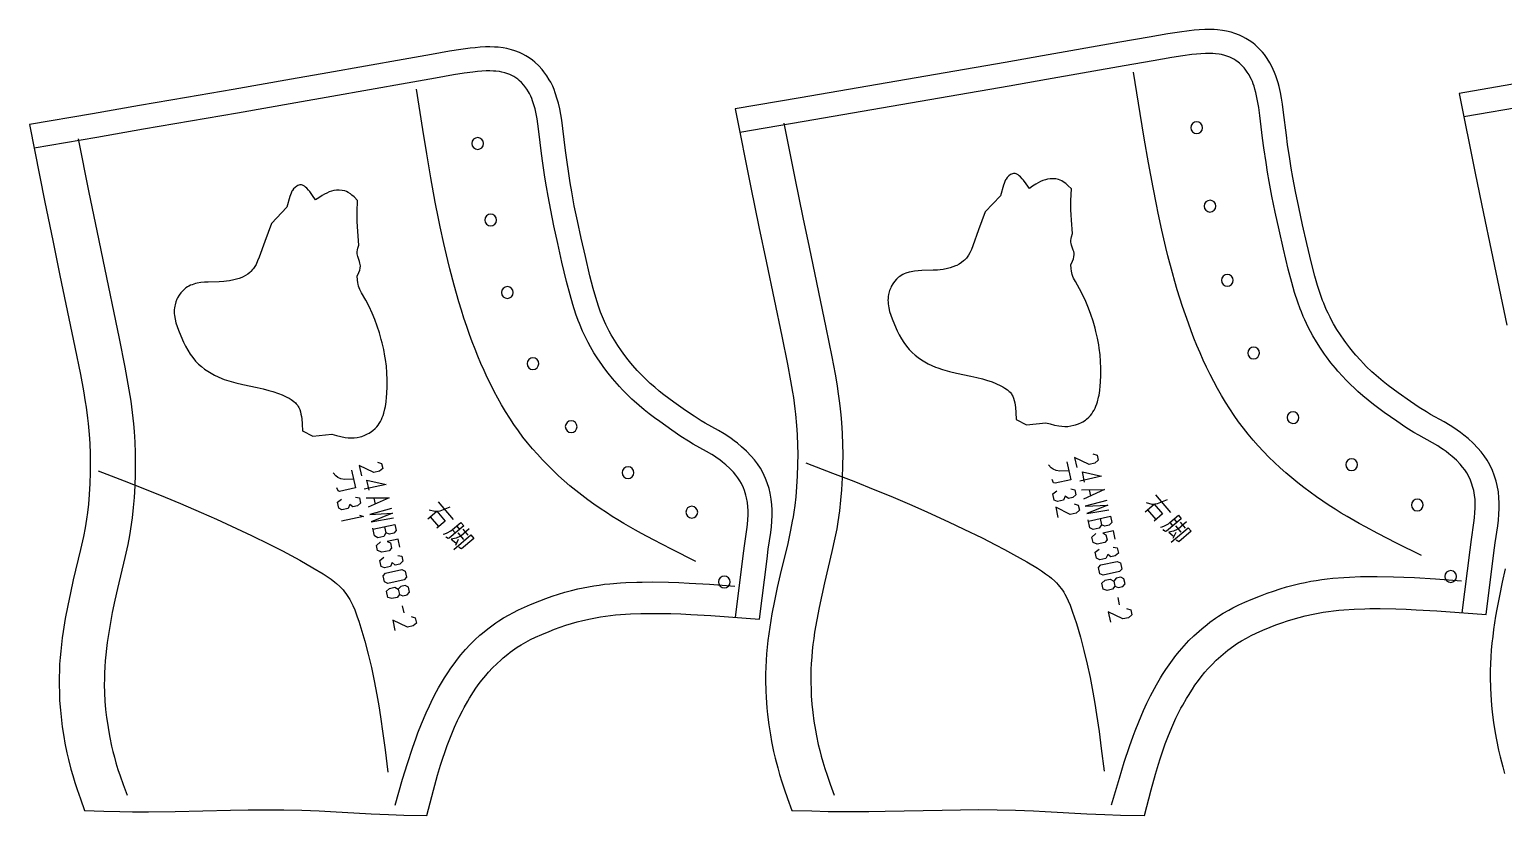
# Model space of a CAD drawing. Extents: x 870 to 2252, y -335 to 1751.
# Drawn here: x 923 to 1235.9, y 378.3 to 545.3 of the extents above; entities that cross this region are included whole.
import ezdxf

# ---------------------------------------------------------------- set-up
doc = ezdxf.new("R2010")
doc.units = 0

msp = doc.modelspace()

# ---------------------------------------------------------------- linework, layer by layer
for points in [[(1072.795166, 528.373291), (1076.152588, 511.670807), (1077.852295, 503.31955), (1079.427612, 495.718414), (1082.696045, 480.145142), (1083.917236, 474.145538), (1084.574951, 470.611603), (1084.968506, 468.249664), (1085.148071, 467.066681), (1085.466675, 464.696167), (1085.603271, 463.50827), (1085.825073, 461.12738), (1085.950562, 459.187103), (1086.036987, 456.919312), (1086.062744, 455.10434), (1086.041626, 452.771057), (1085.960938, 450.438812), (1085.822144, 448.109131), (1085.643677, 445.976196), (1085.444946, 444.17218), (1085.242554, 442.704651), (1085.091431, 441.753632), (1084.92627, 440.805023), (1084.560181, 438.913818), (1083.941284, 436.088074), (1082.362183, 429.505371), (1081.722412, 426.716827), (1081.129028, 423.917633), (1080.594849, 421.108704), (1080.132446, 418.290802), (1079.932251, 416.878784), (1079.754761, 415.464844), (1079.601563, 414.049042), (1079.474243, 412.631622), (1079.374512, 411.212494), (1079.303833, 409.792053), (1079.263916, 408.369995), (1079.255859, 406.927856), (1079.303955, 404.76358), (1079.374878, 403.321136), (1079.536987, 401.159576), (1079.68103, 399.721008), (1079.948853, 397.568542), (1080.276489, 395.425232), (1080.528687, 394.002289), (1080.959473, 391.878937), (1081.282104, 390.471741), (1081.821289, 388.375488), (1082.21814, 386.988831), (1082.696899, 385.449066), (1083.206299, 383.918793), (1083.919922, 381.889069), (1084.841797, 379.361328), (1089.033936, 379.23822), (1092.527344, 379.156158), (1095.322144, 379.115967), (1098.821655, 379.10675), (1101.154541, 379.122833), (1104.654419, 379.172577), (1116.718628, 379.438324), (1120.615601, 379.504761), (1124.511963, 379.536346), (1128.407349, 379.518311), (1132.301025, 379.435455), (1136.090088, 379.285431), (1138.615356, 379.157227), (1147.453125, 378.661713), (1151.24231, 378.489044), (1154.614746, 378.381866), (1159.675171, 378.271942), (1161.091797, 383.761292), (1162.001465, 387.036011), (1162.651855, 389.2052), (1162.993774, 390.284576), (1163.716553, 392.430939), (1164.099731, 393.497284), (1164.787842, 395.295807), (1165.706787, 397.488678), (1166.365723, 398.930725), (1166.709595, 399.644806), (1167.427734, 401.057068), (1167.802368, 401.754608), (1168.584106, 403.130768), (1168.991577, 403.808594), (1169.840942, 405.142181), (1170.379272, 405.935699), (1171.12561, 406.973785), (1171.707886, 407.736084), (1172.515991, 408.729279), (1173.145142, 409.453339), (1174.015869, 410.390533), (1174.922974, 411.294067), (1175.865479, 412.161011), (1176.349609, 412.579712), (1177.342651, 413.386047), (1177.851563, 413.772888), (1178.892822, 414.512024), (1179.424927, 414.863647), (1180.297363, 415.403168), (1181.310913, 415.977844), (1182.344604, 416.516052), (1183.395264, 417.022675), (1184.81665, 417.658081), (1186.373413, 418.304565), (1187.581665, 418.77417), (1188.799194, 419.217712), (1190.025635, 419.633423), (1191.260864, 420.01947), (1192.504395, 420.374146), (1193.756104, 420.695526), (1195.459839, 421.073975), (1196.540161, 421.279938), (1197.625, 421.462189), (1198.713989, 421.621735), (1199.806641, 421.759949), (1200.90271, 421.877838), (1202.001587, 421.976746), (1204.206055, 422.121826), (1206.416626, 422.204834), (1207.523071, 422.225952), (1209.735962, 422.233337), (1213.022827, 422.174561), (1215.200317, 422.098511), (1217.37439, 421.998169), (1221.715088, 421.742065), (1232.229004, 421.008392), (1233.867554, 434.085266), (1234.150391, 436.19162), (1234.670776, 439.816986), (1234.813721, 441.037292), (1234.921875, 442.293396), (1234.977539, 443.471863), (1234.978271, 444.722839), (1234.924072, 445.798981), (1234.790039, 447.047577), (1234.557373, 448.359161), (1234.324951, 449.320587), (1233.92749, 450.597809), (1233.558716, 451.550293), (1232.969604, 452.797485), (1232.428833, 453.741791), (1231.817383, 454.660339), (1231.16333, 455.518982), (1230.461914, 456.338074), (1229.428345, 457.402618), (1228.358032, 458.374451), (1227.463257, 459.113647), (1226.761719, 459.655975), (1226.050659, 460.173462), (1225.321045, 460.671234), (1224.589478, 461.137604), (1223.306885, 461.889526), (1220.413818, 463.480103), (1219.527466, 464.003784), (1217.985962, 464.983032), (1216.114014, 466.251678), (1213.532715, 468.070587), (1212.452026, 468.861603), (1211.387817, 469.667084), (1210.354736, 470.481201), (1209.355713, 471.306641), (1208.377319, 472.159821), (1207.945435, 472.553497), (1206.761963, 473.693909), (1206.136108, 474.333832), (1205.514771, 474.996155), (1204.572632, 476.051941), (1204.14978, 476.547913), (1203.267822, 477.632538), (1202.422119, 478.742523), (1202.0448, 479.26358), (1201.259888, 480.406525), (1200.528931, 481.552887), (1199.834106, 482.7323), (1199.398071, 483.52655), (1199.073853, 484.14978), (1198.64502, 485.023041), (1198.348633, 485.664368), (1198.064453, 486.313782), (1197.724243, 487.141205), (1197.500977, 487.717834), (1197.055054, 488.956268), (1196.433594, 490.88736), (1195.86792, 492.862061), (1195.157715, 495.601837), (1194.146973, 499.784546), (1193.229858, 503.78064), (1192.413696, 507.526123), (1191.73877, 510.855255), (1191.181885, 513.844055), (1190.838135, 515.830566), (1190.515381, 517.820374), (1190.066895, 520.836365), (1189.797974, 522.829224), (1189.214355, 527.66095), (1188.974487, 529.414612), (1188.773804, 530.644104), (1188.533447, 531.890564), (1188.245972, 533.139832), (1188.027588, 533.95929), (1187.791138, 534.748718), (1187.56311, 535.423096), (1187.302612, 536.107666), (1187.012329, 536.782593), (1186.578003, 537.662292), (1186.280029, 538.198914), (1185.734131, 539.0755), (1185.121094, 539.921814), (1184.710205, 540.427673), (1183.980835, 541.225891), (1183.17688, 541.97168), (1182.646484, 542.402893), (1181.891479, 542.942627), (1181.212402, 543.360718), (1180.537842, 543.723083), (1179.82312, 544.056763), (1178.847046, 544.434387), (1178.086792, 544.673523), (1177.089233, 544.9198), (1176.269165, 545.068542), (1175.210815, 545.19574), (1174.44751, 545.247375), (1173.44751, 545.271179), (1172.471313, 545.253601), (1171.31189, 545.193298), (1170.223389, 545.106384), (1169.138062, 544.994324), (1167.095703, 544.72583), (1164.626343, 544.333435), (1160.66687, 543.654175), (1154.465332, 542.555115), (1137.996094, 539.63916), (1130.107666, 538.257385), (1117.357178, 536.039185), (1107.110229, 534.267273), (1096.860962, 532.502014), (1086.609741, 530.741516), (1072.795166, 528.373291)], [(923, 525.048279), (926.282349, 508.612946), (927.932251, 500.452972), (929.461487, 493.025879), (932.634277, 477.809418), (933.819824, 471.946899), (934.458313, 468.493805), (934.840271, 466.185974), (935.014526, 465.03006), (935.323914, 462.713928), (935.45636, 461.553375), (935.671631, 459.227264), (935.793396, 457.33136), (935.877136, 455.115601), (935.902161, 453.342224), (935.881592, 451.062347), (935.803284, 448.783539), (935.668396, 446.507141), (935.494995, 444.423065), (935.302002, 442.66037), (935.105469, 441.226563), (934.958679, 440.297363), (934.79834, 439.370544), (934.44281, 437.522736), (933.841675, 434.761566), (932.308411, 428.329315), (931.687012, 425.604279), (931.110779, 422.868988), (930.59198, 420.124207), (930.143127, 417.37085), (929.948547, 415.99115), (929.776245, 414.609589), (929.627502, 413.226349), (929.503906, 411.841522), (929.406921, 410.454987), (929.338318, 409.06723), (929.299438, 407.677856), (929.291626, 406.268738), (929.338257, 404.154144), (929.406982, 402.744751), (929.564331, 400.63269), (929.704224, 399.227112), (929.96405, 397.12381), (930.281982, 395.029907), (930.526855, 393.639771), (930.944885, 391.565063), (931.25824, 390.190063), (931.781677, 388.141602), (932.166992, 386.786438), (932.631775, 385.282104), (933.126282, 383.786957), (933.819092, 381.803711), (934.714111, 379.33374), (938.784302, 379.213593), (942.176086, 379.133545), (944.889648, 379.09436), (948.287292, 379.085449), (953.950439, 379.149994), (965.663879, 379.410065), (969.447449, 379.475159), (973.23053, 379.506134), (977.012634, 379.488617), (980.79303, 379.407837), (984.471863, 379.261383), (986.923645, 379.1362), (995.504333, 378.652344), (999.183411, 378.483734), (1002.457703, 378.379181), (1007.370911, 378.271942), (1008.746216, 383.634888), (1009.629517, 386.834442), (1010.261169, 388.953979), (1010.593079, 390.008698), (1011.295044, 392.106201), (1011.667297, 393.148438), (1012.335266, 394.905762), (1013.227295, 397.047699), (1013.866882, 398.456512), (1014.200745, 399.154175), (1014.898132, 400.534119), (1015.261902, 401.21582), (1016.021057, 402.560852), (1016.41687, 403.223419), (1017.242004, 404.527191), (1017.764526, 405.302246), (1018.489014, 406.316467), (1019.054443, 407.061401), (1019.839294, 408.032104), (1020.44989, 408.739288), (1021.294678, 409.65448), (1022.175049, 410.537018), (1023.089905, 411.384094), (1023.559875, 411.793274), (1024.524292, 412.581421), (1025.018433, 412.959534), (1026.030029, 413.68222), (1026.547119, 414.026093), (1027.394531, 414.553436), (1028.378418, 415.114807), (1029.381958, 415.640656), (1030.4021, 416.135803), (1031.782471, 416.756897), (1033.293701, 417.38858), (1034.466675, 417.847382), (1035.648682, 418.280853), (1036.839478, 418.687103), (1038.038818, 419.064362), (1039.246338, 419.411011), (1040.462036, 419.725159), (1042.116211, 420.09491), (1043.164795, 420.296112), (1044.217896, 420.474182), (1045.275146, 420.630157), (1046.33606, 420.765137), (1047.400146, 420.880432), (1048.467163, 420.977112), (1050.607544, 421.119019), (1052.754028, 421.200226), (1053.828369, 421.220917), (1055.977295, 421.228302), (1059.168701, 421.171021), (1061.282837, 421.096832), (1063.393677, 420.998871), (1067.608154, 420.748779), (1077.963745, 420.021759), (1079.555176, 432.798401), (1079.829712, 434.855743), (1080.335083, 438.398926), (1080.474243, 439.593628), (1080.579712, 440.823944), (1080.633911, 441.979095), (1080.634644, 443.205353), (1080.581909, 444.26123), (1080.451172, 445.486237), (1080.224609, 446.772675), (1079.997925, 447.71756), (1079.610229, 448.97168), (1079.249634, 449.90921), (1078.673828, 451.135773), (1078.144775, 452.065002), (1077.547607, 452.967926), (1076.908691, 453.811859), (1076.223267, 454.617554), (1075.214111, 455.66394), (1074.169067, 456.619202), (1073.29541, 457.345734), (1072.610718, 457.878387), (1071.916626, 458.38678), (1071.204224, 458.875763), (1070.489624, 459.334198), (1069.240112, 460.07132), (1066.431519, 461.625336), (1065.574951, 462.134644), (1064.082153, 463.088898), (1062.267944, 464.326202), (1059.763672, 466.102203), (1058.716187, 466.873901), (1057.684937, 467.659393), (1056.684326, 468.452881), (1055.717285, 469.256927), (1054.770142, 470.088104), (1054.353516, 470.470184), (1053.207275, 471.581818), (1052.602051, 472.20459), (1052.001099, 472.849396), (1051.087769, 473.879333), (1050.678833, 474.362061), (1049.824463, 475.419647), (1049.005493, 476.501587), (1048.640747, 477.008453), (1047.880737, 478.122162), (1047.173462, 479.238617), (1046.501099, 480.387299), (1046.079224, 481.160492), (1045.765625, 481.767456), (1045.350342, 482.618591), (1045.076538, 483.214691), (1044.449707, 484.706055), (1044.24292, 485.243805), (1043.810913, 486.451538), (1043.208496, 488.335449), (1042.660156, 490.262085), (1041.971436, 492.936829), (1040.990479, 497.022461), (1040.100342, 500.926056), (1039.308228, 504.584595), (1038.65332, 507.836212), (1038.112915, 510.755463), (1037.779541, 512.695496), (1037.466431, 514.638672), (1037.03125, 517.584351), (1036.770264, 519.530273), (1036.203979, 524.250916), (1035.970947, 525.966187), (1035.775879, 527.169983), (1035.541992, 528.390808), (1035.261963, 529.614685), (1035.039063, 530.456482), (1034.613892, 531.808167), (1034.342163, 532.526611), (1034.05896, 533.189819), (1033.63562, 534.053162), (1033.344238, 534.581726), (1032.811279, 535.443726), (1032.212036, 536.276917), (1031.808472, 536.777222), (1031.093628, 537.564636), (1030.304932, 538.300781), (1029.782104, 538.728455), (1029.040649, 539.261597), (1028.373535, 539.674805), (1027.711182, 540.032898), (1027.008789, 540.362854), (1026.050781, 540.736145), (1025.30188, 540.973206), (1024.322144, 541.216797), (1023.515076, 541.364136), (1022.477417, 541.489685), (1021.727417, 541.540649), (1020.748657, 541.564026), (1019.794067, 541.546631), (1018.662842, 541.487427), (1017.601318, 541.402039), (1016.542847, 541.292053), (1014.555115, 541.028992), (1012.154297, 540.644958), (1008.308411, 539.980896), (1002.286682, 538.906677), (986.29657, 536.056946), (978.637817, 534.706604), (966.25824, 532.538757), (956.309509, 530.807068), (946.358276, 529.08197), (936.405212, 527.361389), (923, 525.048279)], [(1227.133667, 421.364044), (1228.809937, 434.741699), (1229.098877, 436.893311), (1229.613037, 440.476044), (1229.739258, 441.553009), (1229.832275, 442.632721), (1229.877686, 443.59375), (1229.878296, 444.596039), (1229.837891, 445.398041), (1229.737915, 446.328888), (1229.563232, 447.31366), (1229.406372, 447.962524), (1229.109253, 448.91745), (1228.869019, 449.537811), (1228.444092, 450.437439), (1228.088379, 451.058502), (1227.661865, 451.699127), (1227.194702, 452.312439), (1226.691772, 452.89978), (1225.881104, 453.734802), (1225.017822, 454.518585), (1224.278687, 455.129333), (1223.700928, 455.575836), (1223.112549, 456.00412), (1222.512451, 456.413513), (1221.927979, 456.786041), (1220.788208, 457.454254), (1217.887573, 459.049042), (1216.862427, 459.654785), (1215.1875, 460.71875), (1213.214233, 462.055939), (1210.557495, 463.928162), (1209.406738, 464.770447), (1208.270386, 465.630585), (1207.151978, 466.511932), (1206.054932, 467.418274), (1204.983032, 468.352997), (1204.45752, 468.832031), (1203.168701, 470.073975), (1202.452881, 470.805878), (1201.751953, 471.55307), (1200.729004, 472.699402), (1200.230225, 473.284393), (1199.26001, 474.47757), (1198.327881, 475.70105), (1197.876953, 476.323792), (1197.006592, 477.591125), (1196.18042, 478.88678), (1195.400879, 480.210052), (1194.900024, 481.122162), (1194.521973, 481.848907), (1194.040894, 482.828949), (1193.697388, 483.571838), (1193.369263, 484.321472), (1192.987183, 485.25061), (1192.723022, 485.933197), (1192.227051, 487.310822), (1191.553467, 489.403534), (1190.947266, 491.519806), (1190.210327, 494.362885), (1189.182739, 498.615143), (1188.252686, 502.667328), (1187.422729, 506.476501), (1186.732422, 509.88147), (1186.162109, 512.942322), (1185.80835, 514.987488), (1185.47583, 517.036926), (1185.017456, 520.120117), (1184.739014, 522.182251), (1184.156006, 527.009521), (1183.93042, 528.658203), (1183.752197, 529.750549), (1183.542969, 530.835388), (1183.29541, 531.910828), (1183.119629, 532.570679), (1182.931274, 533.199768), (1182.762573, 533.698425), (1182.574585, 534.192261), (1182.380005, 534.644958), (1182.059448, 535.294067), (1181.883301, 535.61145), (1181.499146, 536.22821), (1181.073486, 536.815918), (1180.845215, 537.097046), (1180.358032, 537.630127), (1179.830566, 538.119446), (1179.55188, 538.345947), (1179.068359, 538.69165), (1178.666504, 538.939026), (1178.250488, 539.162598), (1177.822144, 539.36261), (1177.160278, 539.618591), (1176.709106, 539.760498), (1176.021851, 539.930176), (1175.509155, 540.023254), (1174.734253, 540.116333), (1174.214722, 540.151489), (1173.432739, 540.170044), (1172.64978, 540.155945), (1171.647339, 540.103821), (1170.688354, 540.027283), (1169.732422, 539.928528), (1167.828369, 539.678284), (1165.457764, 539.301575), (1161.542969, 538.630005), (1155.354858, 537.533325), (1138.880737, 534.616455), (1130.984741, 533.233337), (1118.22876, 531.014221), (1107.977661, 529.241577), (1097.725342, 527.47583), (1087.472168, 525.714966), (1073.800659, 523.371277)], [(1072.868896, 420.379547), (1074.496948, 433.450928), (1074.777588, 435.553223), (1075.276978, 439.054047), (1075.399536, 440.106354), (1075.489868, 441.161285), (1075.533936, 442.10025), (1075.534546, 443.079559), (1075.495361, 443.86319), (1075.398438, 444.772644), (1075.229004, 445.734436), (1075.076904, 446.368317), (1074.788574, 447.301208), (1074.555298, 447.907532), (1074.142456, 448.786987), (1073.797119, 449.393585), (1073.383423, 450.018982), (1072.930054, 450.61792), (1072.441895, 451.191742), (1071.654785, 452.007935), (1070.816284, 452.774323), (1070.098267, 453.37146), (1069.537598, 453.807678), (1068.966187, 454.226135), (1068.383545, 454.626099), (1067.81604, 454.990112), (1066.709473, 455.642914), (1063.893066, 457.201202), (1062.897461, 457.793152), (1061.271362, 458.832733), (1059.355713, 460.139099), (1056.775757, 461.968811), (1055.658447, 462.792023), (1054.554932, 463.632446), (1053.469116, 464.49353), (1052.404297, 465.378906), (1051.364014, 466.291901), (1050.854004, 466.759674), (1049.602417, 467.973297), (1048.907593, 468.688385), (1048.227173, 469.418304), (1047.233398, 470.539093), (1046.749023, 471.110992), (1045.806763, 472.277191), (1044.901733, 473.472809), (1044.463867, 474.081329), (1043.619019, 475.319427), (1042.817261, 476.584991), (1042.060913, 477.877289), (1041.574829, 478.768127), (1041.207764, 479.478302), (1040.740723, 480.435883), (1040.407349, 481.161743), (1039.717896, 482.802063), (1039.461182, 483.469208), (1038.979614, 484.815521), (1038.325806, 486.860413), (1037.737305, 488.927948), (1037.022095, 491.705444), (1036.024536, 495.860199), (1035.121704, 499.81955), (1034.31604, 503.541473), (1033.645874, 506.8685), (1033.092163, 509.859375), (1032.748779, 511.857788), (1032.426025, 513.860291), (1031.981079, 516.872742), (1031.710815, 518.887634), (1031.145142, 523.603821), (1030.92627, 525.214661), (1030.753174, 526.282043), (1030.550171, 527.342102), (1030.309692, 528.393066), (1030.139038, 529.037903), (1029.792358, 530.139648), (1029.609863, 530.622314), (1029.421143, 531.06427), (1029.110474, 531.697937), (1028.939575, 532.007813), (1028.567139, 532.610229), (1028.154053, 533.184509), (1027.932373, 533.45929), (1027.459229, 533.980408), (1026.946655, 534.458923), (1026.675781, 534.680481), (1026.205933, 535.018372), (1025.81604, 535.259888), (1025.412109, 535.478149), (1024.996338, 535.673584), (1024.35376, 535.923889), (1023.915588, 536.062622), (1023.247864, 536.228638), (1022.750122, 536.319458), (1021.997803, 536.410522), (1021.493469, 536.444763), (1020.734253, 536.462891), (1019.973877, 536.449036), (1019.000549, 536.398071), (1018.069336, 536.323242), (1017.141235, 536.226746), (1015.292542, 535.982117), (1012.990906, 535.613953), (1009.190125, 534.957703), (1003.182007, 533.885864), (987.186768, 531.035217), (979.520447, 529.683533), (967.135376, 527.514771), (957.182312, 525.782349), (947.22821, 524.056702), (937.273193, 522.335815), (923.999207, 520.045288)], [(1218.488525, 433.536621), (1213.155151, 436.160156), (1209.185059, 438.18335), (1206.563843, 439.5802), (1205.263428, 440.297424), (1202.686401, 441.776642), (1201.411377, 442.541443), (1200.146484, 443.325134), (1198.892334, 444.128845), (1197.523926, 445.039398), (1196.171021, 445.976349), (1194.835083, 446.939606), (1193.5177, 447.929352), (1192.220215, 448.945526), (1190.944214, 449.988281), (1189.691284, 451.057556), (1188.462524, 452.153442), (1187.259766, 453.27597), (1186.084229, 454.425262), (1184.9375, 455.601288), (1183.821167, 456.804199), (1182.736572, 458.033844), (1181.685425, 459.290619), (1180.668701, 460.574066), (1179.66394, 461.917114), (1178.696167, 463.286987), (1177.764404, 464.68222), (1176.867188, 466.101288), (1176.003906, 467.542633), (1175.173218, 469.004822), (1174.374146, 470.486359), (1173.605713, 471.985657), (1172.866577, 473.501282), (1172.156006, 475.031708), (1171.472656, 476.575409), (1170.815796, 478.131012), (1170.18396, 479.696777), (1169.576416, 481.271515), (1168.991821, 482.853271), (1168.367065, 484.62088), (1167.768555, 486.395264), (1167.194946, 488.176117), (1166.645264, 489.962982), (1166.11792, 491.755646), (1165.612183, 493.553711), (1164.660522, 497.164368), (1164.212158, 498.976349), (1163.364746, 502.611786), (1162.575195, 506.260193), (1162.199219, 508.088501), (1161.495728, 511.664154), (1160.52771, 516.909241), (1159.61853, 522.165222), (1158.752075, 527.428955), (1157.359375, 536.211609)], [(1064.475708, 432.273071), (1059.296387, 434.836975), (1055.441284, 436.814056), (1052.896362, 438.178864), (1051.633667, 438.879547), (1049.13208, 440.324585), (1047.894531, 441.071625), (1046.66687, 441.837097), (1045.449829, 442.622009), (1044.120117, 443.512543), (1042.805664, 444.428711), (1041.507935, 445.370605), (1040.228394, 446.338226), (1038.968262, 447.331665), (1037.729248, 448.350922), (1036.512573, 449.396057), (1035.319702, 450.466949), (1034.152222, 451.563782), (1033.01123, 452.686523), (1031.898438, 453.835144), (1030.815186, 455.009918), (1029.762817, 456.210541), (1028.74292, 457.437347), (1027.756714, 458.690002), (1026.780273, 460.003357), (1025.839844, 461.342773), (1024.934448, 462.706787), (1024.063232, 464.093872), (1023.224792, 465.502563), (1022.418274, 466.931519), (1021.642578, 468.379181), (1020.896606, 469.844055), (1020.179382, 471.324707), (1019.489807, 472.819763), (1018.826843, 474.327606), (1018.189514, 475.846985), (1017.576721, 477.376129), (1016.987305, 478.913971), (1016.420288, 480.458557), (1015.813782, 482.186188), (1015.232605, 483.92038), (1014.675781, 485.660736), (1014.142029, 487.406952), (1013.630127, 489.15863), (1013.139221, 490.915588), (1012.215271, 494.443451), (1011.780029, 496.213806), (1010.957458, 499.765564), (1010.191101, 503.329865), (1009.826233, 505.115967), (1009.14325, 508.609467), (1008.203552, 513.734497), (1007.320923, 518.870117), (1006.479919, 524.013245), (1005.128174, 532.594543)], [(1240.671265, 534.121582), (1226.447998, 531.698364)], [(1226.447998, 531.698364), (1229.880371, 514.728638), (1231.629761, 506.186127), (1233.251099, 498.410919), (1236.615234, 482.480957)], [(1241.528687, 529.094177), (1227.459595, 526.697266)], [(1083.143677, 525.360352), (1085.491821, 513.674438), (1087.189575, 505.333557), (1088.496338, 499.022797), (1092.07251, 481.980743), (1093.333984, 475.756561), (1094.018311, 472.063751), (1094.428589, 469.595612), (1094.616333, 468.359467), (1094.95105, 465.882538), (1095.095581, 464.641479), (1095.223145, 463.398773), (1095.362915, 461.767029), (1095.506226, 459.442108), (1095.588379, 457.113312), (1095.613892, 455.069702), (1095.588135, 452.536133), (1095.500854, 450.003662), (1095.353638, 447.47348), (1095.174805, 445.248962), (1094.93811, 443.026154), (1094.814575, 442.077026), (1094.516968, 440.145111), (1094.347534, 439.182831), (1093.974121, 437.26413), (1093.346802, 434.396545), (1091.753296, 427.714417), (1091.156006, 425.10495), (1090.599487, 422.486053), (1090.096802, 419.858429), (1089.661255, 417.222656), (1089.472778, 415.901917), (1089.30603, 414.579376), (1089.162598, 413.255188), (1089.044312, 411.929352), (1088.952759, 410.601929), (1088.889404, 409.273224), (1088.856079, 407.942871), (1088.852905, 406.74054), (1088.895264, 404.936188), (1088.954346, 403.733704), (1089.087891, 401.931641), (1089.273926, 400.133453), (1089.515015, 398.311554), (1089.818237, 396.438538), (1090.05127, 395.195618), (1090.44751, 393.341278), (1090.743164, 392.112762), (1091.064331, 390.891174), (1091.411011, 389.677063), (1091.852905, 388.252075), (1092.32373, 386.836151), (1092.983887, 384.958435), (1093.83728, 382.620148)], [(1172.015259, 524.381531), (1171.922729, 524.860413), (1171.654175, 525.267456), (1171.250244, 525.54071), (1170.772339, 525.638611), (1170.293457, 525.546204), (1169.886353, 525.277588), (1169.613159, 524.873596), (1169.515259, 524.395813), (1169.607666, 523.916931), (1169.876343, 523.509888), (1170.280273, 523.236572), (1170.758057, 523.138672), (1171.236938, 523.231079), (1171.644043, 523.499756), (1171.917358, 523.903687), (1172.015259, 524.381531)], [(933.342224, 522.034424), (935.62146, 510.616577), (937.269531, 502.46701), (938.538086, 496.300568), (942.010742, 479.644989), (943.236511, 473.557953), (943.90155, 469.945892), (944.300293, 467.531891), (944.482788, 466.322876), (944.808167, 463.90033), (944.948669, 462.686554), (945.072815, 461.471252), (945.208801, 459.874298), (945.348572, 457.593811), (945.428589, 455.30957), (945.45343, 453.307617), (945.428345, 450.827423), (945.343201, 448.348297), (945.19989, 445.87146), (945.025452, 443.689941), (944.794189, 441.508453), (944.673584, 440.576935), (944.384094, 438.688904), (944.219421, 437.748383), (943.856445, 435.873047), (943.247009, 433.070068), (941.699524, 426.5383), (941.120605, 423.992401), (940.581177, 421.437439), (940.093933, 418.873962), (939.671875, 416.302734), (939.489197, 415.014313), (939.327576, 413.724213), (939.18866, 412.432495), (939.074036, 411.139252), (938.985229, 409.844391), (938.923889, 408.54834), (938.891602, 407.250732), (938.888489, 406.081451), (938.929443, 404.326752), (939.02356, 402.572815), (939.169434, 400.82132), (939.365417, 399.07428), (939.527344, 397.883301), (939.82019, 396.059601), (940.045288, 394.849274), (940.428284, 393.043518), (940.714111, 391.847076), (941.024597, 390.657257), (941.359924, 389.47467), (941.787781, 388.085114), (942.243652, 386.704315), (942.882996, 384.873047), (943.709534, 382.592529)], [(1019.393555, 521.035583), (1019.301147, 521.514526), (1019.032532, 521.92157), (1018.628601, 522.194885), (1018.150757, 522.292786), (1017.671875, 522.200317), (1017.264832, 521.931641), (1016.991516, 521.52771), (1016.893677, 521.049927), (1016.986084, 520.570984), (1017.254639, 520.164001), (1017.65863, 519.890686), (1018.136475, 519.792786), (1018.615356, 519.885193), (1019.022461, 520.15387), (1019.295654, 520.557861), (1019.393555, 521.035583)], [(1132.434448, 462.404327), (1134.625732, 461.306946), (1138.710327, 461.729126), (1139.639771, 461.467285), (1140.571411, 461.232178), (1141.50769, 461.050629), (1142.135376, 460.972595), (1142.766846, 460.938324), (1143.402588, 460.955566), (1144.059937, 461.03363), (1144.713989, 461.172241), (1145.037231, 461.26358), (1145.671021, 461.488892), (1146.280518, 461.769104), (1146.573608, 461.929077), (1147.131348, 462.287445), (1147.393677, 462.485199), (1147.880371, 462.916504), (1148.198608, 463.258118), (1148.488037, 463.62207), (1148.75, 464.006622), (1148.986084, 464.410004), (1149.197754, 464.830383), (1149.386597, 465.266052), (1149.553955, 465.715271), (1149.701538, 466.176208), (1149.943115, 467.126282), (1150.040039, 467.611877), (1150.194092, 468.595367), (1150.304932, 469.583496), (1150.367065, 470.334686), (1150.437988, 471.82132), (1150.440552, 473.288727), (1150.37793, 474.738922), (1150.253052, 476.173889), (1150.069092, 477.595764), (1149.955933, 478.30249), (1149.689331, 479.708466), (1149.366089, 481.126678), (1149.182495, 481.842957), (1148.774536, 483.268005), (1148.31189, 484.681091), (1147.792969, 486.079956), (1147.216919, 487.462402), (1146.582642, 488.826263), (1145.888916, 490.169312), (1145.009277, 491.723083), (1144.636963, 492.44397), (1144.477295, 492.811401), (1144.342407, 493.185577), (1144.237671, 493.568024), (1144.174316, 493.904633), (1144.112549, 494.477753), (1144.078003, 495.294495), (1144.427124, 496.070679), (1144.596436, 496.535919), (1144.710205, 497.00058), (1144.747437, 497.464478), (1144.719971, 497.772766), (1144.652588, 498.080536), (1144.557129, 498.388245), (1144.172729, 499.469757), (1144.098145, 499.781525), (1144.062134, 500.067657), (1144.06604, 500.458862), (1144.119019, 500.852264), (1144.20752, 501.247131), (1144.398438, 501.907379), (1144.16626, 504.778229), (1144.103882, 505.855194), (1144.064941, 506.932831), (1144.054565, 507.838104), (1144.067383, 508.930664), (1144.154785, 511.389984), (1143.417114, 512.12439), (1142.956787, 512.530579), (1142.636719, 512.775818), (1142.130005, 513.092224), (1141.77063, 513.261169), (1141.413086, 513.385132), (1140.850952, 513.507385), (1140.269531, 513.557312), (1139.681763, 513.539429), (1139.101074, 513.45874), (1138.640625, 513.34906), (1138.115356, 513.17395), (1137.608276, 512.956299), (1137.116455, 512.703308), (1136.636719, 512.421814), (1135.933472, 511.962067), (1135.240479, 511.478302), (1134.583618, 512.453064), (1133.977295, 513.2547), (1133.70813, 513.570557), (1133.344482, 513.959778), (1133.111328, 514.182739), (1132.866333, 514.382935), (1132.609863, 514.544617), (1132.432861, 514.623596), (1132.251099, 514.674072), (1132.057495, 514.691467), (1131.852905, 514.671692), (1131.647339, 514.617432), (1131.443848, 514.533264), (1131.244873, 514.423523), (1130.873047, 514.145569), (1130.561279, 513.82782), (1130.312134, 513.492493), (1130.205078, 513.31665), (1130.021118, 512.951416), (1129.869995, 512.571533), (1129.74353, 512.18103), (1129.136841, 509.937073), (1125.850464, 506.507019), (1124.445313, 502.68103), (1123.226807, 499.294708), (1122.92627, 498.527679), (1122.584473, 497.790314), (1122.323608, 497.324371), (1122.029175, 496.885376), (1121.867676, 496.677826), (1121.498657, 496.276367), (1121.289795, 496.084534), (1120.839233, 495.732208), (1120.350952, 495.420288), (1119.832275, 495.147369), (1119.563599, 495.024994), (1119.012939, 494.807678), (1118.449951, 494.62561), (1117.881958, 494.477295), (1116.958252, 494.301697), (1116.34314, 494.222687), (1115.727051, 494.167419), (1114.797241, 494.116394), (1112.442261, 494.040466), (1111.661011, 493.991943), (1110.885376, 493.91098), (1110.124756, 493.784668), (1109.753052, 493.700562), (1109.032349, 493.482574), (1108.685791, 493.345581), (1108.349854, 493.187592), (1108.026001, 493.007385), (1107.715088, 492.802917), (1107.475342, 492.620392), (1107.025024, 492.209961), (1106.616943, 491.746368), (1106.254639, 491.238281), (1105.941528, 490.694244), (1105.804565, 490.411591), (1105.572266, 489.830353), (1105.398193, 489.235016), (1105.333984, 488.934631), (1105.27356, 488.538635), (1105.239014, 488.142303), (1105.22876, 487.745941), (1105.241333, 487.34964), (1105.274902, 486.953613), (1105.39856, 486.1633), (1105.586792, 485.37616), (1105.826538, 484.593933), (1106.104736, 483.817963), (1106.596802, 482.594757), (1107.195801, 481.255798), (1107.629761, 480.390808), (1108.097656, 479.553711), (1108.605347, 478.74939), (1109.158203, 477.982788), (1109.761841, 477.258942), (1110.084473, 476.914368), (1110.376099, 476.625549), (1110.990479, 476.076019), (1111.642456, 475.563812), (1112.327271, 475.08902), (1113.040527, 474.651093), (1113.777588, 474.250183), (1114.533691, 473.886078), (1115.304443, 473.558624), (1115.793945, 473.371399), (1116.783203, 473.035492), (1118.287354, 472.610809), (1119.807007, 472.253571), (1122.853149, 471.618225), (1124.087524, 471.34314), (1125.312378, 471.032318), (1126.123779, 470.796051), (1127.332886, 470.383942), (1128.133667, 470.062683), (1129.151611, 469.587341), (1129.589355, 469.353546), (1130.01416, 469.099945), (1130.609863, 468.676056), (1130.96814, 468.360016), (1131.13269, 468.190918), (1131.427734, 467.828735), (1131.556274, 467.63504), (1131.70813, 467.357452), (1131.869019, 466.969452), (1132.016479, 466.480377), (1132.131104, 465.976227), (1132.223022, 465.465302), (1132.294312, 464.952789), (1132.389404, 463.924164), (1132.463989, 462.376282)], [(980.935669, 459.972046), (983.127014, 458.874664), (987.211609, 459.296814), (988.141052, 459.035004), (989.072693, 458.799927), (990.008911, 458.618347), (990.636597, 458.540344), (991.268127, 458.506042), (991.90387, 458.523315), (992.561096, 458.601349), (993.21521, 458.73999), (993.538513, 458.831329), (994.172241, 459.056641), (994.781799, 459.336823), (995.07489, 459.496796), (995.632507, 459.855194), (995.894897, 460.052887), (996.381592, 460.484222), (996.69989, 460.825836), (996.989258, 461.189789), (997.251221, 461.574371), (997.487305, 461.977692), (997.698975, 462.398102), (997.887817, 462.833771), (998.055237, 463.28299), (998.20282, 463.743896), (998.444336, 464.69397), (998.541321, 465.179565), (998.695374, 466.163086), (998.806091, 467.151245), (998.868286, 467.902405), (998.93927, 469.389038), (998.941833, 470.856445), (998.879211, 472.306671), (998.754272, 473.741638), (998.570374, 475.163452), (998.457214, 475.870178), (998.190613, 477.276215), (997.867371, 478.694397), (997.683716, 479.410706), (997.275818, 480.835724), (996.81311, 482.248779), (996.294189, 483.647675), (995.718201, 485.030151), (995.083862, 486.394012), (994.390137, 487.737061), (993.510437, 489.290771), (993.138123, 490.011658), (992.978516, 490.37912), (992.843628, 490.753296), (992.738892, 491.135773), (992.675476, 491.472321), (992.613831, 492.045502), (992.579224, 492.862183), (992.928345, 493.638397), (993.097656, 494.103668), (993.211365, 494.568268), (993.248718, 495.032227), (993.221252, 495.340454), (993.15387, 495.648224), (993.05835, 495.955933), (992.674011, 497.037476), (992.599365, 497.349213), (992.563354, 497.635376), (992.567139, 498.02655), (992.620117, 498.419983), (992.708801, 498.81488), (992.899658, 499.475098), (992.66748, 502.345917), (992.605164, 503.422913), (992.566223, 504.50058), (992.555786, 505.405853), (992.568665, 506.498352), (992.656067, 508.957733), (991.918396, 509.692139), (991.458008, 510.098267), (991.137939, 510.343506), (990.631287, 510.659943), (990.271851, 510.828857), (989.914368, 510.952881), (989.352234, 511.075104), (988.770752, 511.125031), (988.183044, 511.107178), (987.602295, 511.026459), (987.142029, 510.916779), (986.616516, 510.741699), (986.109497, 510.524048), (985.617615, 510.271057), (985.137939, 509.989532), (984.434692, 509.529755), (983.741699, 509.046051), (983.0849, 510.020721), (982.478516, 510.822357), (982.209351, 511.138306), (981.845581, 511.527527), (981.612549, 511.750458), (981.367493, 511.950623), (981.111084, 512.112305), (980.934021, 512.191345), (980.75238, 512.24176), (980.558716, 512.259216), (980.354126, 512.23938), (980.14856, 512.18512), (979.945007, 512.100952), (979.746155, 511.991241), (979.374207, 511.713318), (979.062561, 511.395538), (978.813416, 511.060211), (978.70636, 510.884399), (978.522339, 510.519165), (978.371277, 510.139252), (978.244751, 509.748749), (977.638123, 507.504791), (974.351685, 504.074707), (972.946533, 500.248779), (971.727966, 496.862457), (971.42749, 496.095428), (971.085693, 495.358002), (970.824829, 494.892059), (970.530457, 494.453064), (970.368896, 494.245575), (969.999817, 493.844086), (969.791016, 493.652252), (969.340454, 493.299957), (968.852173, 492.988037), (968.333435, 492.715118), (968.065002, 492.592712), (967.514221, 492.375427), (966.951233, 492.193359), (966.383179, 492.045013), (965.459534, 491.869446), (964.844421, 491.790405), (964.228271, 491.735138), (963.298401, 491.684143), (960.943542, 491.608154), (960.162231, 491.559662), (959.386597, 491.478668), (958.625977, 491.352386), (958.254211, 491.268311), (957.533569, 491.050293), (957.187012, 490.9133), (956.851135, 490.755341), (956.527222, 490.575104), (956.216309, 490.370605), (955.97644, 490.18808), (955.526306, 489.777679), (955.118164, 489.314087), (954.755859, 488.805969), (954.44281, 488.261993), (954.305847, 487.97934), (954.073486, 487.398071), (953.899353, 486.802765), (953.835266, 486.50238), (953.774841, 486.106354), (953.740295, 485.710022), (953.730042, 485.31366), (953.742554, 484.917358), (953.776062, 484.521362), (953.899841, 483.731018), (954.088013, 482.943909), (954.32782, 482.161621), (954.605896, 481.385651), (955.098022, 480.162476), (955.697021, 478.823547), (956.13092, 477.958557), (956.598938, 477.121429), (957.106567, 476.317108), (957.659424, 475.550537), (958.263123, 474.82666), (958.585632, 474.482056), (958.877319, 474.193237), (959.491699, 473.643707), (960.143555, 473.131561), (960.828491, 472.656708), (961.541687, 472.218811), (962.278748, 471.817932), (963.034912, 471.453827), (963.805664, 471.126312), (964.295105, 470.939117), (965.284424, 470.603241), (966.788574, 470.178497), (968.308289, 469.82132), (971.35437, 469.185974), (972.588745, 468.910858), (973.81366, 468.600067), (974.625, 468.363739), (975.834106, 467.95163), (976.634888, 467.630432), (977.652893, 467.15506), (978.090576, 466.921265), (978.515381, 466.667694), (979.111145, 466.243744), (979.46936, 465.927765), (979.633911, 465.758667), (979.928894, 465.396423), (980.057495, 465.202728), (980.209351, 464.925171), (980.370239, 464.53714), (980.517639, 464.048126), (980.632385, 463.543976), (980.724182, 463.033051), (980.795593, 462.520508), (980.890686, 461.491913), (980.96521, 459.94397)], [(1174.839111, 507.733246), (1174.746704, 508.212128), (1174.478027, 508.619171), (1174.074097, 508.892456), (1173.596191, 508.990326), (1173.117432, 508.897919), (1172.710327, 508.629272), (1172.437012, 508.225342), (1172.339111, 507.747528), (1172.431519, 507.268616), (1172.700195, 506.861542), (1173.104126, 506.588257), (1173.581909, 506.490387), (1174.060791, 506.582794), (1174.467896, 506.851471), (1174.741211, 507.255432), (1174.839111, 507.733246)], [(1022.134766, 504.768768), (1022.042297, 505.24765), (1021.773743, 505.654724), (1021.369751, 505.928009), (1020.891907, 506.025879), (1020.413025, 505.933472), (1020.00592, 505.664825), (1019.732727, 505.260834), (1019.634827, 504.783051), (1019.727234, 504.304169), (1019.99585, 503.897095), (1020.399841, 503.62381), (1020.877625, 503.52594), (1021.356567, 503.618347), (1021.76355, 503.887024), (1022.036865, 504.290955), (1022.134766, 504.768768)], [(1178.506592, 491.977112), (1178.414063, 492.455994), (1178.145508, 492.863037), (1177.741577, 493.136322), (1177.263672, 493.234222), (1176.78479, 493.141785), (1176.377808, 492.873138), (1176.104492, 492.469177), (1176.006592, 491.991364), (1176.098999, 491.512482), (1176.367676, 491.105408), (1176.771606, 490.832123), (1177.24939, 490.734253), (1177.728394, 490.82666), (1178.135498, 491.095337), (1178.408691, 491.499298), (1178.506592, 491.977112)], [(1025.695068, 489.373535), (1025.602661, 489.852448), (1025.333984, 490.259521), (1024.929932, 490.532806), (1024.452148, 490.630707), (1023.973267, 490.538269), (1023.566223, 490.269592), (1023.292969, 489.865662), (1023.195068, 489.387848), (1023.287476, 488.908936), (1023.556152, 488.501892), (1023.960144, 488.228607), (1024.437988, 488.130737), (1024.91687, 488.223145), (1025.323853, 488.491791), (1025.597168, 488.895782), (1025.695068, 489.373535)], [(1184.08313, 476.519012), (1183.990723, 476.997894), (1183.722046, 477.404938), (1183.318237, 477.678223), (1182.840332, 477.776123), (1182.36145, 477.683685), (1181.954468, 477.415039), (1181.681152, 477.011078), (1181.58313, 476.533264), (1181.675659, 476.054413), (1181.944214, 475.647339), (1182.348267, 475.374054), (1182.82605, 475.276154), (1183.304932, 475.368591), (1183.712036, 475.637268), (1183.985229, 476.041199), (1184.08313, 476.519012)], [(1031.108887, 474.269623), (1031.016479, 474.748535), (1030.747803, 475.155579), (1030.343872, 475.428894), (1029.866089, 475.526794), (1029.387207, 475.434357), (1028.980103, 475.16568), (1028.706909, 474.761749), (1028.609009, 474.283936), (1028.701416, 473.805023), (1028.969971, 473.39801), (1029.373901, 473.124664), (1029.851807, 473.026825), (1030.330688, 473.119232), (1030.737671, 473.387878), (1031.010986, 473.79184), (1031.108887, 474.269623)], [(1192.460205, 462.811707), (1192.367676, 463.290619), (1192.099121, 463.697693), (1191.69519, 463.970978), (1191.217285, 464.068848), (1190.738403, 463.97644), (1190.331421, 463.707764), (1190.058105, 463.303833), (1189.960205, 462.826019), (1190.052612, 462.347107), (1190.321289, 461.940063), (1190.72522, 461.666779), (1191.203003, 461.568909), (1191.681885, 461.661316), (1192.088989, 461.929962), (1192.362183, 462.333923), (1192.460205, 462.811707)], [(1039.241821, 460.876587), (1039.149292, 461.355499), (1038.880737, 461.762543), (1038.476685, 462.035797), (1037.998901, 462.133698), (1037.52002, 462.04129), (1037.112915, 461.772644), (1036.839722, 461.368652), (1036.741821, 460.8909), (1036.834229, 460.411987), (1037.102905, 460.004913), (1037.506836, 459.731628), (1037.984619, 459.633728), (1038.463623, 459.726166), (1038.870605, 459.994843), (1039.143921, 460.398773), (1039.241821, 460.876587)], [(1148.745239, 455.108002), (1149.612427, 454.826508), (1149.849487, 453.736389), (1149.172974, 453.141479), (1147.933228, 452.871796), (1144.831665, 454.368591), (1145.30603, 452.188324)], [(1204.887451, 452.814575), (1204.795044, 453.293457), (1204.526367, 453.700531), (1204.122437, 453.973816), (1203.644531, 454.071716), (1203.165771, 453.979279), (1202.758667, 453.710602), (1202.485352, 453.306671), (1202.387573, 452.828857), (1202.479858, 452.349945), (1202.748535, 451.942932), (1203.152588, 451.669647), (1203.630371, 451.571747), (1204.109253, 451.664185), (1204.516357, 451.9328), (1204.789551, 452.336761), (1204.887451, 452.814575)], [(937.588745, 451.473389), (943.07074, 449.361481), (947.449341, 447.649078), (951.815735, 445.897614), (955.084717, 444.545685), (959.437012, 442.680939), (962.681213, 441.241089), (966.973022, 439.268341), (970.161804, 437.750336), (973.89679, 435.90918), (976.677185, 434.481323), (978.523254, 433.500061), (980.365112, 432.490967), (983.122742, 430.917297), (985.335205, 429.587097), (986.182495, 429.040771), (987.006714, 428.470215), (987.798523, 427.86908), (988.179504, 427.555145), (988.905579, 426.896545), (989.248596, 426.550262), (989.576538, 426.191864), (989.888245, 425.820099), (990.184875, 425.432465), (990.729614, 424.618866), (990.979675, 424.194763), (991.440063, 423.317017), (991.652405, 422.865234), (992.046204, 421.940552), (992.574829, 420.515564), (992.897339, 419.551361), (993.345276, 418.131134), (994.165283, 415.327209), (994.903564, 412.527527), (995.567322, 409.726044), (996.164063, 406.916992), (996.739197, 403.881256), (997.136169, 401.561401), (997.503906, 399.232178), (998.011047, 395.724213), (998.479797, 392.20401), (999.073486, 387.500458)], [(991.852539, 449.76297), (989.854431, 449.686523), (989.062561, 449.827637), (988.423096, 450.091461), (988.040161, 450.411133), (987.45459, 451.044922)], [(991.348572, 451.668152), (992.176208, 447.863342), (988.841675, 447.138), (988.50531, 447.243896), (988.228271, 447.899994)], [(996.880737, 453.364105), (997.747925, 453.082611), (997.985046, 451.992493), (997.308594, 451.397583), (996.068787, 451.127869), (992.967224, 452.624725), (993.441528, 450.444397)], [(1051.307251, 451.108826), (1051.214844, 451.587738), (1050.946167, 451.994751), (1050.542236, 452.268036), (1050.064453, 452.365936), (1049.585571, 452.273499), (1049.178467, 452.004883), (1048.905151, 451.600891), (1048.807373, 451.123108), (1048.899658, 450.644196), (1049.168335, 450.237152), (1049.572266, 449.963867), (1050.050171, 449.865967), (1050.529053, 449.958374), (1050.936035, 450.227051), (1051.209351, 450.631012), (1051.307251, 451.108826)], [(1087.799927, 453.191681), (1093.446045, 451.030151), (1097.955688, 449.277466), (1102.453125, 447.484711), (1105.82019, 446.101013), (1110.302612, 444.192657), (1113.644043, 442.719055), (1118.064697, 440.699768), (1121.349243, 439.145813), (1125.19519, 437.261292), (1128.058472, 435.799805), (1129.959839, 434.795349), (1131.857056, 433.762604), (1134.69812, 432.152008), (1136.976929, 430.791626), (1137.849487, 430.233002), (1138.69812, 429.649445), (1139.513794, 429.034241), (1139.90625, 428.712891), (1140.654419, 428.038422), (1141.00769, 427.683624), (1141.345703, 427.316315), (1141.667114, 426.935181), (1141.972046, 426.538788), (1142.26001, 426.128937), (1142.532227, 425.706604), (1142.789551, 425.272736), (1143.263672, 424.374512), (1143.482422, 423.91217), (1143.888306, 422.965698), (1144.433472, 421.506866), (1144.766113, 420.519653), (1145.228027, 419.066132), (1146.07312, 416.196991), (1146.833618, 413.331787), (1147.517212, 410.464447), (1148.131592, 407.589142), (1148.723755, 404.481903), (1149.13269, 402.107758), (1149.511353, 399.723969), (1150.033936, 396.13382), (1150.516968, 392.531006), (1151.128784, 387.717072)], [(1143.717041, 451.506866), (1141.718872, 451.430389), (1140.927002, 451.571503), (1140.287598, 451.835388), (1139.904541, 452.155029), (1139.319092, 452.788818)], [(1143.213013, 453.412048), (1144.040649, 449.607269), (1140.706177, 448.881866), (1140.369751, 448.987793), (1140.092651, 449.64386)], [(1146.960693, 449.109711), (1146.48645, 451.289948), (1150.586914, 450.346313), (1145.927246, 449.332611)], [(995.096252, 447.365814), (994.622009, 449.546051), (998.722473, 448.602417), (994.062805, 447.588715)], [(1144.063354, 447.651123), (1144.902588, 447.497894), (1145.139648, 446.407776), (1144.463135, 445.812836), (1143.522705, 445.608246), (1142.874878, 446.116516), (1142.477173, 445.26889), (1141.194702, 444.989868), (1140.503174, 445.287231), (1140.219482, 446.591095), (1141.062378, 447.244568)], [(1146.329956, 447.481506), (1151.203613, 447.511932)], [(1151.203613, 447.511932), (1146.75769, 445.515015)], [(1147.943359, 447.474335), (1148.226929, 446.17041)], [(992.198914, 445.907227), (993.038086, 445.753967), (993.275208, 444.663849), (992.598755, 444.06897), (991.658264, 443.864319), (991.010376, 444.37262), (990.612732, 443.524994), (989.3302, 443.246002), (988.638733, 443.543304), (988.355042, 444.847168), (989.197937, 445.500641)], [(994.465454, 445.73764), (999.339111, 445.768066)], [(999.339111, 445.768066), (994.89325, 443.771118)], [(996.078857, 445.730469), (996.362488, 444.426544)], [(1009.730774, 444.918335), (1012.938171, 441.159332)], [(1144.749634, 444.496124), (1145.616821, 444.21463), (1145.853882, 443.124512), (1145.177368, 442.529633), (1143.937622, 442.259949), (1140.836182, 443.756744), (1141.310425, 441.576477)], [(1151.703857, 445.211975), (1147.095337, 443.963196), (1151.917847, 444.228729), (1147.425415, 442.445587), (1152.131714, 443.245483)], [(1159.831787, 442.815735), (1161.727661, 444.43335), (1163.512573, 442.3414), (1161.714844, 440.807465)], [(1164.47937, 445.312683), (1162.370972, 444.473846), (1161.32666, 444.373657), (1160.101563, 444.684021)], [(1162.00708, 446.422791), (1165.214478, 442.663818)], [(1218.825317, 444.224091), (1218.73291, 444.703003), (1218.464233, 445.110016), (1218.060303, 445.383301), (1217.58252, 445.481201), (1217.103516, 445.388794), (1216.696533, 445.120148), (1216.423218, 444.716187), (1216.325317, 444.238403), (1216.417725, 443.759491), (1216.686401, 443.352417), (1217.090332, 443.079132), (1217.568115, 442.981232), (1218.047119, 443.073669), (1218.454102, 443.342346), (1218.727417, 443.746277), (1218.825317, 444.224091)], [(993.029358, 442.0896), (993.891846, 441.829529), (989.231995, 440.815857)], [(999.839417, 443.468109), (995.230835, 442.219299), (1000.053345, 442.484863), (995.560913, 440.70166), (1000.267273, 441.501587)], [(1007.55542, 441.311279), (1009.451294, 442.928894), (1011.236328, 440.836945), (1009.438477, 439.303009)], [(1012.203125, 443.808228), (1010.094604, 442.969391), (1009.050354, 442.869202), (1007.825317, 443.179565)], [(1008.045776, 441.729614), (1009.802856, 439.670288)], [(1064.839478, 442.715576), (1064.746948, 443.194458), (1064.478394, 443.601501), (1064.074341, 443.874786), (1063.596558, 443.972687), (1063.117676, 443.880249), (1062.710571, 443.611633), (1062.437378, 443.207642), (1062.339478, 442.729828), (1062.431885, 442.250977), (1062.700562, 441.843903), (1063.104492, 441.570618), (1063.582275, 441.472717), (1064.061279, 441.565155), (1064.468262, 441.833832), (1064.741577, 442.237762), (1064.839478, 442.715576)], [(1147.776978, 440.82959), (1152.436646, 441.843262), (1152.720337, 440.539368), (1152.214844, 439.98172), (1151.274292, 439.7771), (1150.540039, 440.065094), (1150.081055, 439.293671), (1148.798584, 439.014648), (1148.083862, 439.418854), (1147.725708, 441.064728)], [(1150.25647, 441.368988), (1150.540039, 440.065094)], [(1160.322144, 443.2341), (1162.079224, 441.174805)], [(1163.071899, 439.547882), (1163.412354, 439.612366), (1163.948853, 439.844208), (1164.742065, 440.238586), (1165.068848, 440.517456), (1166.866699, 442.051422), (1167.480347, 441.332336), (1164.375, 438.682739), (1164.127808, 438.641357), (1163.806641, 438.819183), (1163.639404, 439.015289)], [(1165.97937, 441.237793), (1166.565063, 440.551361)], [(995.912476, 439.085693), (1000.572266, 440.099396), (1000.855896, 438.795502), (1000.350342, 438.237854), (999.409912, 438.033203), (998.675598, 438.321228), (998.216614, 437.549744), (996.934143, 437.270782), (996.21936, 437.674988), (995.861328, 439.320862)], [(998.392029, 439.625122), (998.675598, 438.321228)], [(1010.795654, 438.043427), (1011.136047, 438.10791), (1011.672485, 438.339722), (1012.465698, 438.734131), (1012.792542, 439.013), (1014.590393, 440.546936), (1015.203979, 439.82785), (1012.098755, 437.178284), (1011.851624, 437.136902), (1011.530396, 437.314728), (1011.363098, 437.510803)], [(1012.820435, 438.980316), (1013.378235, 438.326599)], [(1013.703003, 439.733337), (1014.288757, 439.046906)], [(1013.956177, 438.311279), (1015.127563, 436.938416)], [(1016.339661, 439.158813), (1014.54187, 437.624847)], [(1014.992554, 439.082611), (1016.052429, 437.840485)], [(1153.490356, 436.999664), (1153.11377, 438.731049), (1150.805176, 438.228882), (1151.496704, 437.931549), (1151.733887, 436.841431), (1151.228394, 436.283752), (1149.646606, 435.939636), (1148.760864, 436.306641), (1148.523682, 437.396759), (1149.343384, 438.157104)], [(1166.626831, 439.022522), (1165.871094, 438.716675), (1164.817383, 438.4953), (1165.789551, 437.686829)], [(1165.096802, 440.484741), (1165.654541, 439.831055)], [(1165.376343, 436.317535), (1168.971924, 439.385498), (1169.585571, 438.666382), (1166.970581, 436.43515), (1166.765747, 436.542816), (1166.388794, 436.78598)], [(1166.303833, 438.408081), (1165.713745, 437.113739)], [(1166.232422, 439.815765), (1167.403931, 438.442932)], [(1168.615967, 440.663269), (1166.818237, 439.129333)], [(1167.268921, 440.587067), (1168.328735, 439.345001)], [(1001.625916, 435.255798), (1001.249268, 436.987183), (998.940735, 436.484985), (999.632263, 436.187683), (999.869446, 435.097565), (999.363892, 434.539825), (997.782166, 434.19577), (996.896362, 434.562714), (996.659302, 435.652832), (997.478882, 436.413239)], [(1014.350525, 437.518066), (1013.594849, 437.212219), (1012.541077, 436.990845), (1013.513245, 436.182373)], [(1013.100037, 434.81308), (1016.695618, 437.881012), (1017.309204, 437.161896), (1014.694275, 434.930695), (1014.489441, 435.038361), (1014.112488, 435.281525)], [(1014.027527, 436.903625), (1013.4375, 435.609283)], [(1153.058472, 435.280457), (1153.897705, 435.127228), (1154.134766, 434.037109), (1153.458374, 433.44223), (1152.517822, 433.23761), (1151.869995, 433.74588), (1151.47229, 432.898224), (1150.189819, 432.619263), (1149.498291, 432.916565), (1149.214722, 434.220459), (1150.057495, 434.873901)], [(1001.19397, 433.53656), (1002.033264, 433.383301), (1002.270386, 432.293182), (1001.593872, 431.698303), (1000.653442, 431.493713), (1000.005554, 432.001984), (999.607849, 431.154327), (998.325378, 430.875366), (997.633911, 431.172638), (997.35022, 432.476563), (998.193115, 433.130005)], [(1150.212524, 429.633362), (1149.928833, 430.937225), (1150.429688, 431.516266), (1153.892578, 432.269562), (1154.588623, 431.950897), (1154.872314, 430.646973), (1154.366821, 430.089294), (1150.904053, 429.335999), (1150.212524, 429.633362)], [(998.348083, 427.889435), (998.064453, 429.193298), (998.565308, 429.772369), (1002.028076, 430.525696), (1002.724182, 430.20697), (1003.007874, 428.903107), (1002.502319, 428.345428), (999.039612, 427.592133), (998.348083, 427.889435)], [(1071.746826, 427.893555), (1071.654297, 428.372437), (1071.385742, 428.77948), (1070.981812, 429.052795), (1070.503906, 429.150696), (1070.025024, 429.058258), (1069.61792, 428.789612), (1069.344604, 428.385651), (1069.246826, 427.907837), (1069.339233, 427.428925), (1069.60791, 427.021912), (1070.011841, 426.748596), (1070.489624, 426.650726), (1070.968628, 426.743103), (1071.37561, 427.01178), (1071.648926, 427.415741), (1071.746826, 427.893555)], [(1153.383057, 426.996399), (1154.117188, 426.708344), (1155.057739, 426.912994), (1155.563232, 427.470642), (1155.326172, 428.56076), (1154.630005, 428.879486), (1153.689453, 428.674927), (1153.145874, 428.086517), (1153.383057, 426.996399), (1152.900757, 426.331787), (1151.789307, 426.090027), (1150.926758, 426.350098), (1150.643066, 427.654022), (1151.314941, 428.270264), (1152.426514, 428.512054), (1153.145874, 428.086517)], [(1152.694702, 380.523041), (1154.349121, 386.191528), (1155.391968, 389.576233), (1156.503906, 392.938416), (1157.296631, 395.163239), (1157.711304, 396.269806), (1158.462646, 398.177612), (1159.482666, 400.57605), (1160.207764, 402.155121), (1160.972046, 403.71463), (1161.77832, 405.251465), (1162.197998, 406.010376), (1163.072266, 407.507294), (1163.527466, 408.244629), (1164.217041, 409.31012), (1164.899902, 410.307831), (1165.608643, 411.28772), (1166.343994, 412.248505), (1167.106567, 413.189178), (1168.119019, 414.356812), (1169.126831, 415.43512), (1170.174805, 416.475616), (1171.262207, 417.474976), (1171.820313, 417.958069), (1172.9646, 418.889038), (1173.550537, 419.33606), (1174.74939, 420.190887), (1175.362061, 420.597992), (1176.386108, 421.234955), (1177.614136, 421.934082), (1178.44751, 422.374359), (1179.71582, 423.000763), (1181.002808, 423.592133), (1182.303833, 424.154755), (1184.329712, 424.975372), (1185.692993, 425.488892), (1187.066284, 425.972778), (1188.449097, 426.424438), (1189.841553, 426.841583), (1191.243286, 427.221802), (1192.654297, 427.562531), (1193.805542, 427.808746), (1194.96228, 428.028595), (1196.123779, 428.223267), (1197.289917, 428.394012), (1198.459961, 428.541992), (1199.633545, 428.668518), (1201.98938, 428.861786), (1203.170654, 428.931), (1205.537354, 429.02066), (1206.722046, 429.043579), (1209.091431, 429.051514), (1212.513428, 428.989563), (1214.747803, 428.911133), (1216.979004, 428.807983), (1221.433716, 428.545502), (1226.994263, 428.158478)], [(1225.940186, 429.054443), (1225.847656, 429.533325), (1225.579102, 429.940369), (1225.175171, 430.213654), (1224.697266, 430.311554), (1224.218384, 430.219116), (1223.811279, 429.9505), (1223.537964, 429.546509), (1223.440186, 429.068695), (1223.532593, 428.589844), (1223.80127, 428.18277), (1224.2052, 427.909485), (1224.682983, 427.811584), (1225.161865, 427.904022), (1225.56897, 428.172699), (1225.842285, 428.57663), (1225.940186, 429.054443)], [(1236.273438, 430.681427), (1235.615234, 427.829376), (1235.004761, 424.966309), (1234.455078, 422.093201), (1234.207031, 420.653107), (1233.979248, 419.210815), (1233.773315, 417.766388), (1233.590698, 416.320038), (1233.432983, 414.871704), (1233.302246, 413.421783), (1233.199585, 411.970032), (1233.126953, 410.516937), (1233.085815, 409.062164), (1233.077515, 407.586945), (1233.127197, 405.373047), (1233.200195, 403.897522), (1233.367065, 401.686401), (1233.515381, 400.214966), (1233.791016, 398.013306), (1234.128296, 395.820526), (1234.388062, 394.364899), (1234.831299, 392.19281), (1235.163452, 390.753387), (1235.718384, 388.609375), (1236.126709, 387.191254)], [(1001.518555, 425.252502), (1002.252808, 424.964478), (1003.193359, 425.169067), (1003.698792, 425.726776), (1003.46167, 426.816895), (1002.765503, 427.13562), (1001.824951, 426.931), (1001.281372, 426.342621), (1001.518555, 425.252502), (1001.036316, 424.587921), (999.924805, 424.34613), (999.062317, 424.606201), (998.778625, 425.910095), (999.4505, 426.526367), (1000.562012, 426.768188), (1001.281372, 426.342621)], [(1000.593567, 380.471252), (1002.19989, 386.009247), (1003.212402, 389.316406), (1004.292175, 392.601685), (1005.062012, 394.775818), (1005.464661, 395.857269), (1006.194214, 397.721313), (1007.184265, 400.064178), (1007.888184, 401.606873), (1008.630188, 403.130615), (1009.413086, 404.632385), (1009.820618, 405.374054), (1010.669739, 406.837219), (1011.112, 407.557953), (1011.781799, 408.599274), (1012.44458, 409.573944), (1013.132629, 410.531311), (1013.846619, 411.470154), (1014.587341, 412.389526), (1015.570007, 413.530273), (1016.547791, 414.583221), (1017.565002, 415.59964), (1018.620544, 416.57605), (1019.162292, 417.048157), (1020.27356, 417.958069), (1020.842651, 418.395081), (1022.007141, 419.230835), (1022.602478, 419.628937), (1023.597168, 420.251526), (1024.789185, 420.934448), (1025.598145, 421.364594), (1026.829834, 421.976746), (1028.079468, 422.55481), (1029.343018, 423.104767), (1031.30957, 423.906555), (1032.633057, 424.408264), (1033.966187, 424.881165), (1035.30896, 425.32254), (1036.661011, 425.730225), (1038.022339, 426.101776), (1039.392578, 426.434845), (1040.510132, 426.675354), (1041.632935, 426.890106), (1042.76062, 427.080292), (1043.8927, 427.247192), (1045.028687, 427.391785), (1046.168091, 427.515472), (1048.455444, 427.704407), (1049.602417, 427.772095), (1051.900635, 427.859863), (1053.050903, 427.882385), (1055.351563, 427.890289), (1058.674316, 427.829956), (1060.84375, 427.753418), (1063.010132, 427.65271), (1067.335083, 427.396393), (1072.733887, 427.018402)], [(1002.132324, 422.842896), (1002.467102, 421.303894)], [(1153.996826, 424.586792), (1154.331543, 423.04776)], [(1004.022949, 420.531982), (1004.890137, 420.250488), (1005.127319, 419.160339), (1004.450745, 418.56546), (1003.210999, 418.295776), (1000.109436, 419.792572), (1000.58374, 417.612305)], [(1155.887451, 422.275879), (1156.754639, 421.994415), (1156.991821, 420.904236), (1156.315186, 420.309326), (1155.075439, 420.039642), (1151.973877, 421.536469), (1152.44812, 419.356171)]]:
    msp.add_lwpolyline(points)

doc.saveas('drawing.dxf')
